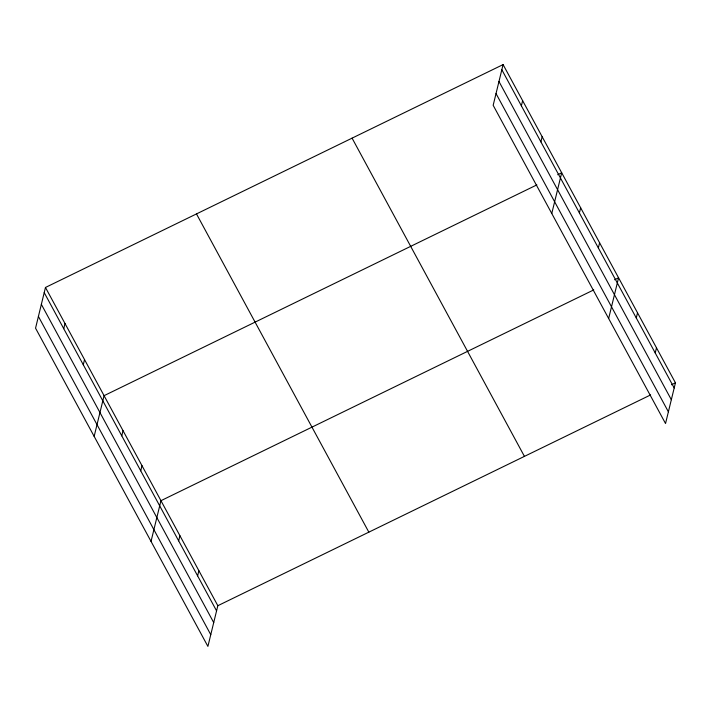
<?xml version="1.0" encoding="UTF-8"?>
<svg xmlns="http://www.w3.org/2000/svg" width="711" height="711" viewBox="0 0 711 711"><rect width="100%" height="100%" fill="white"/><g stroke="black" fill="none" stroke-linecap="round" stroke-linejoin="round"><path stroke-width="1.07" d="M45.468 287.466L35.55 328.171L207.905 646.406L217.833 605.701L45.468 287.466L503.095 64.594L675.45 382.829L665.532 423.534L493.167 105.299L503.095 64.594M63.75 328.695L65.003 323.532M83.285 364.761L84.538 359.606M94.154 436.367L104.073 395.671L536.858 184.896M121.777 435.834L123.03 430.67M140.734 470.842L141.996 465.678M151.034 541.391L160.953 500.686L593.738 289.91M178.657 540.849L179.91 535.694M197.614 575.857L198.867 570.702M521.367 105.823L522.629 100.66M540.902 141.889L542.164 136.725M551.772 213.496L561.69 172.791L557.717 174.728M579.394 212.962L580.656 207.799M598.351 247.961L599.613 242.806M608.652 318.51L618.57 277.814L614.597 279.752M636.274 317.977L637.527 312.822M655.231 352.985L656.493 347.821M217.833 605.701L650.609 394.925M671.477 384.767L675.45 382.829M501.833 69.749L674.197 387.984M498.971 81.481L671.335 399.715M496.029 93.568L668.384 411.802M352.078 138.147L524.434 456.382M196.485 213.922L368.84 532.157M44.215 292.63L216.571 610.865M41.354 304.352L213.718 622.587M38.412 316.439L210.767 634.674"/></g></svg>
